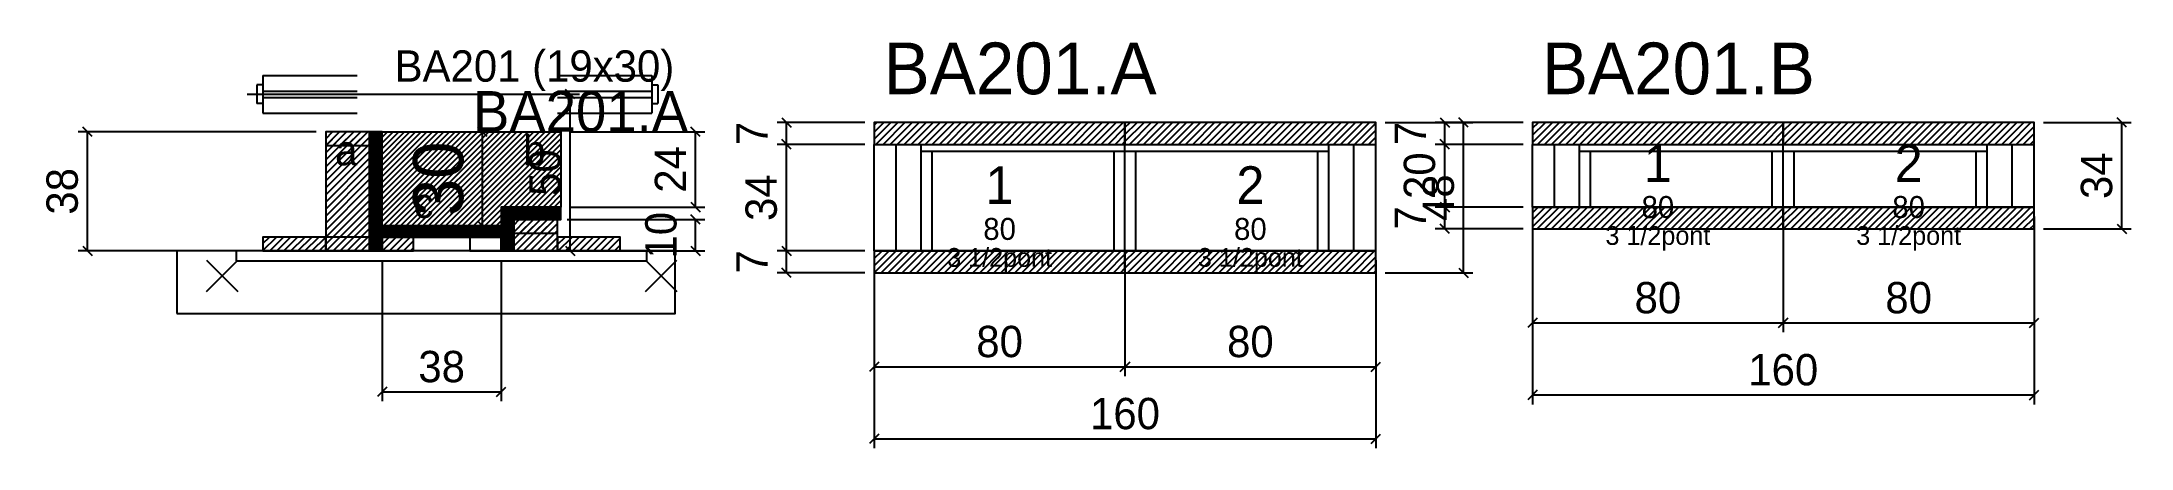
# Model space of a CAD drawing. Extents: x -69 to 598, y -97 to 33.
import ezdxf
from ezdxf.enums import TextEntityAlignment as Align

# ---------------------------------------------------------------- set-up
doc = ezdxf.new("R2010")
doc.units = 0
for name, color, linetype in [('5', 5, 'Continuous'), ('barrote', 126, 'Continuous'), ('CONCRETO', 251, 'Continuous'), ('COTA', 241, 'Continuous'), ('Cota Seção (2x)', 241, 'Continuous'), ('detalhes', 7, 'Continuous'), ('Hachura', 251, 'Continuous'), ('Madeira', 126, 'Continuous'), ('NOMENCLATURA', 7, 'Continuous'), ('Painéis', 200, 'Continuous'), ('presilha', 224, 'Continuous'), ('SARR_2.2x7', 40, 'Continuous'), ('SARR_3.5x7', 81, 'Continuous'), ('SCO-___-LAJ', 224, 'Continuous'), ('TENSOR', 224, 'Continuous'), ('texto', 7, 'Continuous'), ('Texto Seção', 7, 'Continuous')]:
    doc.layers.add(name, color=color, linetype=linetype)
doc.dimstyles.new('PAINEL', dxfattribs={"dimtxt": 10, "dimasz": 3, "dimexe": 3, "dimexo": 3, "dimgap": 3, "dimtad": 1, "dimblk": 'OBLIQUE', "dimblk1": 'OBLIQUE', "dimcen": 2.5, "dimclrd": 4, "dimclre": 4, "dimclrt": 240, "dimazin": 3, "dimtfac": 1, "dimtmove": 0, "dimatfit": 3})
doc.dimstyles.new('SECAO2X', dxfattribs={"dimtxt": 16, "dimasz": 3, "dimexe": 3, "dimexo": 3, "dimgap": 3, "dimtad": 1, "dimblk": 'OBLIQUE', "dimblk1": 'OBLIQUE', "dimcen": 2.5, "dimclrd": 4, "dimclre": 4, "dimclrt": 240, "dimazin": 3, "dimtfac": 1, "dimtmove": 0, "dimatfit": 3})

# ---------------------------------------------------------------- blocks, each defined once
blk = doc.blocks.new('_OBLIQUE')
at = {"color": 0, "linetype": 'BYBLOCK'}
blk.add_line((-0.5, -0.5), (0.5, 0.5), dxfattribs=at)

msp = doc.modelspace()

# ---------------------------------------------------------------- hatches: boundary and pattern name
at = {"layer": 'COTA'}
h = msp.add_hatch(dxfattribs=at)
h.set_pattern_fill('ANSI31', scale=0.5)
h.paths.add_polyline_path([(197, 0), (277, 0), (277, 7), (197, 7)])
h = msp.add_hatch(dxfattribs=at)
h.set_pattern_fill('ANSI31', scale=0.5)
h.paths.add_polyline_path([(277, 0), (357, 0), (357, 7), (277, 7)])
h = msp.add_hatch(dxfattribs=at)
h.set_pattern_fill('ANSI31', scale=0.5)
h.paths.add_polyline_path([(407, 0), (487, 0), (487, 7), (407, 7)])
h = msp.add_hatch(dxfattribs=at)
h.set_pattern_fill('ANSI31', scale=0.5)
h.paths.add_polyline_path([(487, 0), (567, 0), (567, 7), (487, 7)])
h = msp.add_hatch(dxfattribs=at)
h.set_pattern_fill('ANSI31', scale=0.4)
h.paths.add_polyline_path([(40, -26), (40, 4), (97, 4), (97, -20), (78, -20), (78, -26)])
h = msp.add_hatch(dxfattribs=at)
h.set_pattern_fill('ANSI31', scale=0.5)
h.paths.add_polyline_path([(407, -27), (487, -27), (487, -20), (407, -20)])
h = msp.add_hatch(dxfattribs=at)
h.set_pattern_fill('ANSI31', scale=0.5)
h.paths.add_polyline_path([(487, -27), (567, -27), (567, -20), (487, -20)])
h = msp.add_hatch(dxfattribs=at)
h.set_pattern_fill('ANSI31', scale=0.5)
h.paths.add_polyline_path([(197, -41), (277, -41), (277, -34), (197, -34)])
h = msp.add_hatch(dxfattribs=at)
h.set_pattern_fill('ANSI31', scale=0.5)
h.paths.add_polyline_path([(277, -41), (357, -41), (357, -34), (277, -34)])
at = {"layer": 'Hachura'}
h = msp.add_hatch(dxfattribs=at)
h.set_pattern_fill('ANSI31', scale=0.5)
h.paths.add_polyline_path([(22, -34), (36, -34), (36, 4), (22, 4)])
h = msp.add_hatch(dxfattribs=at)
h.set_pattern_fill('ANSI31', scale=0.5)
h.paths.add_polyline_path([(22, -0.4), (36, -0.4), (36, 4), (22, 4)])
h = msp.add_hatch(dxfattribs=at)
h.set_pattern_fill('SOLID')
h.paths.add_polyline_path([(36, -34), (40, -34), (40, 4), (36, 4)])
h = msp.add_hatch(dxfattribs=at)
h.set_pattern_fill('SOLID')
h.paths.add_polyline_path([(40, -29.6), (78, -29.6), (78, -26), (40, -26)])
h = msp.add_hatch(dxfattribs=at)
h.set_pattern_fill('SOLID')
h.paths.add_polyline_path([(78, -24), (97, -24), (97, -20), (78, -20)])
h = msp.add_hatch(dxfattribs=at)
h.set_pattern_fill('SOLID')
h.paths.add_polyline_path([(78, -34), (82, -34), (82, -24), (78, -24)])
h = msp.add_hatch(dxfattribs=at)
h.set_pattern_fill('ANSI31', scale=0.5)
h.paths.add_polyline_path([(82, -34), (96, -34), (96, -24), (82, -24)])
h = msp.add_hatch(dxfattribs=at)
h.set_pattern_fill('ANSI31', scale=0.5)
h.paths.add_polyline_path([(82, -28.4), (96, -28.4), (96, -24), (82, -24)])
h = msp.add_hatch(dxfattribs=at)
h.set_pattern_fill('ANSI31', scale=0.5)
h.paths.add_polyline_path([(2, -34), (22, -34), (22, -29.6), (2, -29.6)])
h = msp.add_hatch(dxfattribs=at)
h.set_pattern_fill('ANSI31', scale=0.5)
h.paths.add_polyline_path([(40, -34), (50, -34), (50, -29.6), (40, -29.6)])
h = msp.add_hatch(dxfattribs=at)
h.set_pattern_fill('ANSI31', scale=0.5)
h.paths.add_polyline_path([(96, -34), (116, -34), (116, -29.6), (96, -29.6)])

# ---------------------------------------------------------------- linework, layer by layer
for p, q in [((2, 22), (32, 22)), ((2, 22), (2, 10)), ((96, 22), (126, 22)), ((126, 22), (126, 10)), ((0, 19), (0, 13)), ((2, 19), (0, 19)), ((2, 17), (32, 17)), ((2, 15), (32, 15)), ((96, 17), (126, 17)), ((96, 15), (126, 15)), ((126, 19), (128, 19)), ((128, 19), (128, 13)), ((2, 13), (0, 13)), ((2, 10), (32, 10)), ((96, 10), (126, 10)), ((126, 13), (128, 13))]:
    msp.add_line(p, q)
at = {"layer": 'barrote'}
msp.add_lwpolyline([(-25.5, -54), (133.5, -54), (133.5, -34), (-25.5, -34)], close=True, dxfattribs=at)
at = {"layer": 'CONCRETO'}
msp.add_lwpolyline([(40, -26), (40, 4), (97, 4), (97, -20), (78, -20), (78, -26)], close=True, dxfattribs=at)
at = {"layer": 'Madeira'}
for points in [[(22, -34), (36, -34), (36, 4), (22, 4)], [(22, -0.4), (36, -0.4), (36, 4), (22, 4)], [(82, -34), (96, -34), (96, -24), (82, -24)], [(82, -28.4), (96, -28.4), (96, -24), (82, -24)], [(2, -34), (22, -34), (22, -29.6), (2, -29.6)], [(22, -34), (36, -34), (36, -29.6), (22, -29.6)], [(40, -34), (50, -34), (50, -29.6), (40, -29.6)], [(68, -34), (78, -34), (78, -29.6), (68, -29.6)], [(96, -34), (116, -34), (116, -29.6), (96, -29.6)]]:
    msp.add_lwpolyline(points, close=True, dxfattribs=at)
at = {"layer": 'Painéis'}
for p, q in [((197, 0), (277, 0)), ((197, -34), (197, 0)), ((277, -34), (277, 0)), ((277, -34), (277, 0)), ((277, 0), (357, 0)), ((277, -34), (277, 0)), ((357, -34), (357, 0)), ((407, 0), (487, 0)), ((407, -20), (407, 0)), ((487, -20), (487, 0)), ((487, -20), (487, 0)), ((487, 0), (567, 0)), ((487, -20), (487, 0)), ((567, -20), (567, 0)), ((407, -20), (487, -20)), ((487, -20), (567, -20)), ((197, -34), (277, -34)), ((277, -34), (357, -34))]:
    msp.add_line(p, q, dxfattribs=at)
for points in [[(36, -34), (40, -34), (40, 4), (36, 4)], [(40, -29.6), (78, -29.6), (78, -26), (40, -26)], [(78, -24), (97, -24), (97, -20), (78, -20)], [(78, -34), (82, -34), (82, -24), (78, -24)]]:
    msp.add_lwpolyline(points, close=True, dxfattribs=at)
at = {"layer": 'presilha'}
for p, q in [((-16, -47), (-6, -37)), ((-16, -37), (-6, -47)), ((124, -47), (134, -37)), ((124, -37), (134, -47))]:
    msp.add_line(p, q, dxfattribs=at)
at = {"layer": 'SARR_2.2x7'}
for p, q in [((204, -34), (204, 0)), ((350, -34), (350, 0)), ((414, -20), (414, 0)), ((560, -20), (560, 0)), ((212, -2.2), (277, -2.2)), ((277, -2.2), (342, -2.2)), ((422, -2.2), (487, -2.2)), ((487, -2.2), (552, -2.2))]:
    msp.add_line(p, q, dxfattribs=at)
at = {"layer": 'SARR_3.5x7'}
for p, q in [((212, -34), (212, 0)), ((277, -34), (277, 0)), ((277, -34), (277, 0)), ((342, -34), (342, 0)), ((422, -20), (422, 0)), ((487, -20), (487, 0)), ((487, -20), (487, 0)), ((552, -20), (552, 0)), ((215.5, -34), (215.5, -2.2)), ((273.5, -34), (273.5, -2.2)), ((280.5, -34), (280.5, -2.2)), ((338.5, -34), (338.5, -2.2)), ((425.5, -20), (425.5, -2.2)), ((483.5, -20), (483.5, -2.2)), ((490.5, -20), (490.5, -2.2)), ((548.5, -20), (548.5, -2.2)), ((422, -20), (425.5, -20)), ((483.5, -20), (487, -20)), ((487, -20), (490.5, -20)), ((548.5, -20), (552, -20)), ((212, -34), (215.5, -34)), ((273.5, -34), (277, -34)), ((277, -34), (280.5, -34)), ((338.5, -34), (342, -34))]:
    msp.add_line(p, q, dxfattribs=at)
at = {"layer": 'SCO-___-LAJ'}
for points in [[(197, 0), (277, 0), (277, 7), (197, 7)], [(277, 0), (357, 0), (357, 7), (277, 7)], [(407, 0), (487, 0), (487, 7), (407, 7)], [(487, 0), (567, 0), (567, 7), (487, 7)], [(407, -27), (487, -27), (487, -20), (407, -20)], [(487, -27), (567, -27), (567, -20), (487, -20)], [(-6.5, -37.2), (124.5, -37.2), (124.5, -34), (-6.5, -34)], [(197, -41), (277, -41), (277, -34), (197, -34)], [(277, -41), (357, -41), (357, -34), (277, -34)]]:
    msp.add_lwpolyline(points, close=True, dxfattribs=at)
at = {"layer": 'TENSOR'}
msp.add_line((-3, 16), (95, 16), dxfattribs=at)

# ---------------------------------------------------------------- texts
at = {"layer": '5'}
for s, height, p in [('1', 12, (447, -6)), ('2', 12, (527, -6)), ('1', 12, (237, -13)), ('2', 12, (317, -13)), ('80', 7, (447, -20)), ('80', 7, (527, -20)), ('80', 7, (237, -27)), ('80', 7, (317, -27))]:
    msp.add_text(s, height=height, dxfattribs=at).set_placement(p, align=Align.MIDDLE_CENTER)
at = {"layer": 'detalhes'}
for s, p in [('a', (25, -6.7)), ('b', (85, -6.7)), ('c', (50, -23.5))]:
    msp.add_text(s, height=9.6, dxfattribs=at).set_placement(p)
at = {"layer": 'NOMENCLATURA'}
for s, p in [('BA201.A', (200, 16)), ('BA201.B', (410, 16))]:
    msp.add_text(s, height=16.5, dxfattribs=at).set_placement(p)
at = {"layer": 'texto', "char_height": 6, "attachment_point": 5}
for insert in [(447, -30), (527, -30), (237, -37), (317, -37)]:
    msp.add_mtext('3 1/2pont', dxfattribs=dict(at, insert=insert))
at = {"layer": 'Texto Seção'}
for s, height, p in [('BA201 (19x30)', 10, (44, 20)), ('BA201.A', 13, (69, 4))]:
    msp.add_text(s, height=height, dxfattribs=at).set_placement(p)

# ---------------------------------------------------------------- dimensions: what is measured, and where the dimension line sits
at = {"layer": 'COTA'}
for base, p1, p2 in [((100, -34), (96, -34), (96, 16)), ((169, 0), (197, 0), (197, 7)), ((385, -41), (357, -41), (357, 7)), ((379, 0), (407, 0), (407, 7)), ((595, -27), (567, -27), (567, 7)), ((-54, -34), (2, -34), (22, 4)), ((140, -20), (97, -20), (97, 4)), ((169, -34), (197, -34), (197, 0)), ((379, -20), (407, -20), (407, 0)), ((379, -27), (407, -27), (407, -20)), ((140, -34), (96, -34), (96, -24)), ((169, -41), (197, -41), (197, -34))]:
    msp.add_linear_dim(base=base, p1=p1, p2=p2, angle=90, dimstyle='PAINEL', dxfattribs=at).render()
for base, p1, p2 in [((407, -57), (407, -20), (487, -20)), ((407, -80), (407, -20), (567, -20)), ((487, -57), (487, -20), (567, -20)), ((40, -79), (40, -34), (78, -34)), ((197, -71), (197, -34), (277, -34)), ((197, -94), (197, -34), (357, -34)), ((277, -71), (277, -34), (357, -34))]:
    msp.add_linear_dim(base=base, p1=p1, p2=p2, dimstyle='PAINEL', dxfattribs=at).render()
at = {"layer": 'Cota Seção (2x)'}
msp.add_linear_dim(base=(72, -26), p1=(40, -26), p2=(40, 4), angle=90, dimstyle='SECAO2X', dxfattribs=at).render()

doc.saveas('drawing.dxf')
